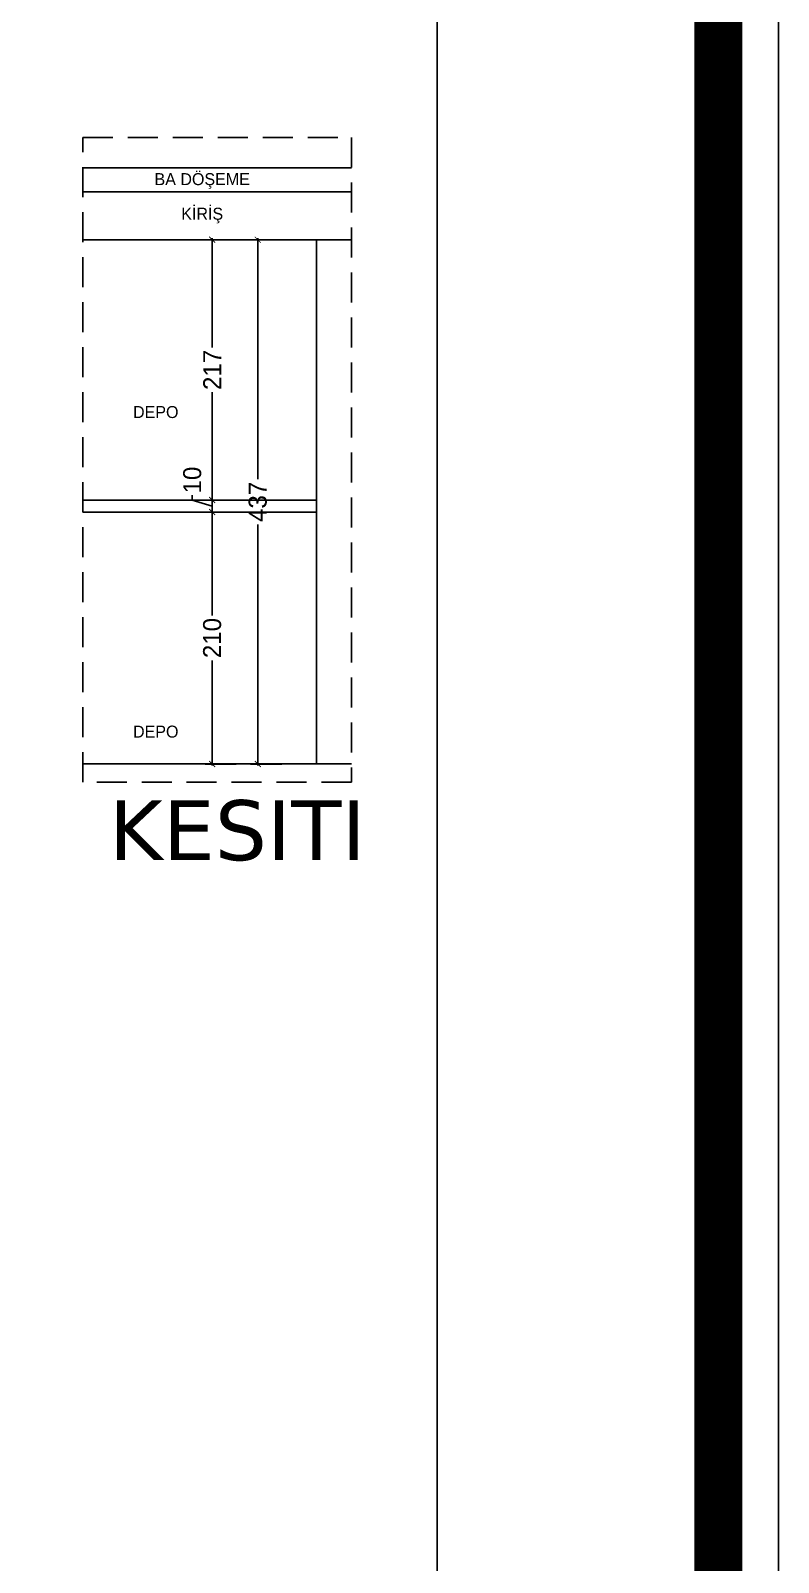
# Model space of a CAD drawing. Header units: millimetres. Extents: x -29311 to -3405, y 28913 to 42880.
# Drawn here: x -21980 to -21357, y 39933 to 41210 of the extents above; entities that cross this region are included whole.
import ezdxf

# ---------------------------------------------------------------- set-up
doc = ezdxf.new("R2010")
doc.units = ezdxf.units.MM
doc.linetypes.add('( Hidden )', pattern=[0.375, 0.25, -0.125])
doc.linetypes.add('HIDDEN2', pattern=[0.1875, 0.125, -0.0625])
for name, color, linetype in [('A-BA', 1, 'Continuous'), ('A-HIDDEN', 8, 'HIDDEN2'), ('A-TAVAN-ALCIPAN', 193, 'Continuous'), ('yazı1', 7, 'Continuous'), ('Yazılar', 253, 'Continuous')]:
    doc.layers.add(name, color=color, linetype=linetype)
doc.styles.add('HA_SMART', font='')
doc.styles.get("Standard").update_dxf_attribs({"font": 'arial.ttf'})
doc.styles.get('HA_SMART').set_extended_font_data('Sakkal Majalla')
doc.dimstyles.new('1-100HA', dxfattribs={"dimtxt": 15, "dimasz": 5, "dimexe": 6, "dimexo": 0, "dimgap": 2, "dimtad": 0, "dimdec": 1, "dimrnd": 0.5, "dimzin": 11, "dimtxsty": 'HA_SMART', "dimblk": 'ARCHTICK', "dimcen": 3, "dimdle": 1.25, "dimclrd": 256, "dimclrt": 7, "dimadec": 0, "dimazin": 0, "dimtfac": 1.25, "dimtdec": 1, "dimtofl": 0, "dimtmove": 1, "dimatfit": 3, "dimldrblk": 'ARCHTICK', "dimfxl": 20, "dimfxlon": 1, "dimtolj": 1, "dimtzin": 0, "dimarcsym": 0})

# ---------------------------------------------------------------- blocks, each defined once
blk = doc.blocks.new('ANTET')
at = {"color": 251, "const_width": 20, "elevation": 0}
blk.add_lwpolyline([(-18595.04, -50619.36), (-18595.04, -52600.11), (-14668.24, -52600.11), (-14668.24, -50619.36)], close=True, dxfattribs=at)
at = {"layer": 'Yazılar', "elevation": 0}
for points in [[(-18620.04, -50594.36), (-18620.04, -52625.11), (-14643.24, -52625.11), (-14643.24, -50594.36)], [(-18397.88, -50768.01), (-14785.5, -50768.01), (-14785.5, -52468.87), (-18397.88, -52468.87)]]:
    blk.add_lwpolyline(points, close=True, dxfattribs=at)
blk = doc.blocks.new('_ArchTick')
at = {"color": 0, "linetype": 'ByBlock', "const_width": 0.15}
blk.add_lwpolyline([(-0.5, -0.5), (0.5, 0.5)], dxfattribs=at)
blk = doc.blocks.new('*D502')
at = {"layer": 'A-TAVAN-ALCIPAN', "lineweight": -2, "transparency": 16777216}
for p, q in [((-12503, 41036.9), (-12503, 40945.7)), ((-12503, 40817.4), (-12503, 40908.6))]:
    blk.add_line(p, q, dxfattribs=at)
at = {"layer": 'A-TAVAN-ALCIPAN', "color": 0, "lineweight": -2, "transparency": 16777216}
for p, q in [((-12483.6, 41035.6), (-12509, 41035.6)), ((-12483.6, 40818.6), (-12509, 40818.6))]:
    blk.add_line(p, q, dxfattribs=at)
at = {"layer": 'DEFPOINTS', "color": 0, "transparency": 16777216}
for p in [(-12483.6, 41035.6), (-12503, 40818.6), (-12483.6, 40818.6)]:
    blk.add_point(p, dxfattribs=at)
at = {"layer": 'A-TAVAN-ALCIPAN', "lineweight": -2, "transparency": 16777216, "xscale": 5, "yscale": 5, "zscale": 5}
for p, rotation in [((-12503, 41035.6), 90), ((-12503, 40818.6), 270)]:
    blk.add_blockref('_ArchTick', p, dxfattribs=dict(at, rotation=rotation))
at = {"layer": 'A-TAVAN-ALCIPAN', "color": 7, "transparency": 16777216, "insert": (-12503, 40927.1), "char_height": 15, "attachment_point": 5, "rotation": 90, "style": 'HA_SMART'}
blk.add_mtext('\\A1;217', dxfattribs=at)
blk = doc.blocks.new('*D503')
at = {"layer": 'A-TAVAN-ALCIPAN', "color": 0, "lineweight": -2, "transparency": 16777216}
for p, q in [((-12483.6, 40808.6), (-12509, 40808.6)), ((-12483, 40598.6), (-12509, 40598.6))]:
    blk.add_line(p, q, dxfattribs=at)
at = {"layer": 'A-TAVAN-ALCIPAN', "lineweight": -2, "transparency": 16777216}
for p, q in [((-12503, 40809.9), (-12503, 40722.3)), ((-12503, 40597.4), (-12503, 40685))]:
    blk.add_line(p, q, dxfattribs=at)
at = {"layer": 'DEFPOINTS', "color": 0, "transparency": 16777216}
for p in [(-12483.6, 40808.6), (-12503, 40598.6), (-12454.5, 40598.6)]:
    blk.add_point(p, dxfattribs=at)
at = {"layer": 'A-TAVAN-ALCIPAN', "lineweight": -2, "transparency": 16777216, "xscale": 5, "yscale": 5, "zscale": 5}
for p, rotation in [((-12503, 40808.6), 90), ((-12503, 40598.6), 270)]:
    blk.add_blockref('_ArchTick', p, dxfattribs=dict(at, rotation=rotation))
at = {"layer": 'A-TAVAN-ALCIPAN', "color": 7, "transparency": 16777216, "insert": (-12503, 40703.6), "char_height": 15, "attachment_point": 5, "rotation": 90, "style": 'HA_SMART'}
blk.add_mtext('\\A1;210', dxfattribs=at)
blk = doc.blocks.new('*D504')
at = {"layer": 'A-TAVAN-ALCIPAN', "lineweight": -2, "transparency": 16777216}
for p, q in [((-12465, 41036.9), (-12465, 40836)), ((-12465, 40597.4), (-12465, 40798.3))]:
    blk.add_line(p, q, dxfattribs=at)
at = {"layer": 'A-TAVAN-ALCIPAN', "color": 0, "lineweight": -2, "transparency": 16777216}
for p, q in [((-12445, 41035.6), (-12471, 41035.6)), ((-12445, 40598.6), (-12471, 40598.6))]:
    blk.add_line(p, q, dxfattribs=at)
at = {"layer": 'DEFPOINTS', "color": 0, "transparency": 16777216}
for p in [(-12440, 41035.6), (-12465, 40598.6), (-12440, 40598.6)]:
    blk.add_point(p, dxfattribs=at)
at = {"layer": 'A-TAVAN-ALCIPAN', "lineweight": -2, "transparency": 16777216, "xscale": 5, "yscale": 5, "zscale": 5}
for p, rotation in [((-12465, 41035.6), 90), ((-12465, 40598.6), 270)]:
    blk.add_blockref('_ArchTick', p, dxfattribs=dict(at, rotation=rotation))
at = {"layer": 'A-TAVAN-ALCIPAN', "color": 7, "transparency": 16777216, "insert": (-12465, 40817.1), "char_height": 15, "attachment_point": 5, "rotation": 90, "style": 'HA_SMART'}
blk.add_mtext('\\A1;437', dxfattribs=at)
blk = doc.blocks.new('*D505')
at = {"layer": 'A-TAVAN-ALCIPAN', "lineweight": -2, "transparency": 16777216}
for p, q in [((-12519.6, 40818.6), (-12519.6, 40822.6)), ((-12503, 40807.4), (-12503, 40819.9)), ((-12503, 40813.6), (-12519.6, 40818.6))]:
    blk.add_line(p, q, dxfattribs=at)
at = {"layer": 'A-TAVAN-ALCIPAN', "color": 0, "lineweight": -2, "transparency": 16777216}
for p, q in [((-12496.3, 40818.6), (-12509, 40818.6)), ((-12483.6, 40808.6), (-12509, 40808.6))]:
    blk.add_line(p, q, dxfattribs=at)
at = {"layer": 'DEFPOINTS', "color": 0, "transparency": 16777216}
for p in [(-12503, 40818.6), (-12496.3, 40818.6), (-12483.6, 40808.6)]:
    blk.add_point(p, dxfattribs=at)
at = {"layer": 'A-TAVAN-ALCIPAN', "lineweight": -2, "transparency": 16777216, "xscale": 5, "yscale": 5, "zscale": 5}
for p, rotation in [((-12503, 40818.6), 90), ((-12503, 40808.6), 270)]:
    blk.add_blockref('_ArchTick', p, dxfattribs=dict(at, rotation=rotation))
at = {"layer": 'A-TAVAN-ALCIPAN', "color": 7, "transparency": 16777216, "insert": (-12519.6, 40835.3), "char_height": 15, "attachment_point": 5, "rotation": 90, "style": 'HA_SMART'}
blk.add_mtext('\\A1;10', dxfattribs=at)
blk = doc.blocks.new('MUTFAK K')
at = {"layer": 'A-BA'}
for points in [[(-12610.88, 41095.65), (-12386.8, 41095.65)], [(-12610.88, 41075.65), (-12386.8, 41075.65)], [(-12610.88, 41035.65), (-12386.8, 41035.65)], [(-12416.14, 40818.65), (-12610.88, 40818.65)], [(-12416.14, 40808.65), (-12610.88, 40808.65)], [(-12610.88, 40598.65), (-12386.8, 40598.65)]]:
    blk.add_lwpolyline(points, dxfattribs=at)
at = {"layer": 'A-HIDDEN', "linetype": '( Hidden )', "ltscale": 100}
blk.add_lwpolyline([(-12610.88, 41120.71), (-12386.8, 41120.71), (-12386.8, 40583.52), (-12610.88, 40583.52)], close=True, dxfattribs=at)
at = {"layer": 'A-TAVAN-ALCIPAN'}
blk.add_lwpolyline([(-12416.14, 41035.65), (-12416.14, 40598.65)], dxfattribs=at)
at = {"layer": 'A-TAVAN-ALCIPAN', "color": 7, "char_height": 10, "attachment_point": 5, "style": 'HA_SMART'}
for s, insert in [('\\A1;BA DÖŞEME', (-12511.35, 41084.59)), ('\\A1;KİRİŞ', (-12511.35, 41055.76)), ('\\A1;DEPO', (-12550.07, 40891.92)), ('\\A1;DEPO', (-12550.07, 40625.53))]:
    blk.add_mtext(s, dxfattribs=dict(at, insert=insert))
at = {"layer": 'yazı1', "insert": (-12589.18, 40568.45), "char_height": 50, "width": 1514.585, "attachment_point": 1}
blk.add_mtext('{\\fVerdana|b0|i0|c162|p34;KESITI}', dxfattribs=at)
at = {"layer": 'A-TAVAN-ALCIPAN'}
for base, p1, p2, picture, middle in [((-12503.04, 40818.65), (-12483.57, 41035.65), (-12483.57, 40818.65), '*D502', (-12503.04, 40927.15)), ((-12464.97, 40598.65), (-12440.04, 41035.65), (-12440.04, 40598.65), '*D504', (-12464.97, 40817.15)), ((-12503.04, 40818.65), (-12483.57, 40808.65), (-12496.31, 40818.65), '*D505', (-12519.63, 40824.62)), ((-12503.04, 40598.65), (-12483.57, 40808.65), (-12454.54, 40598.65), '*D503', (-12503.04, 40703.65))]:
    dim = blk.add_linear_dim(base=base, p1=p1, p2=p2, angle=90, dimstyle='1-100HA', dxfattribs=at)
    dim.commit()
    dim.dimension.update_dxf_attribs({"geometry": picture, "text_midpoint": middle})

msp = doc.modelspace()

# ---------------------------------------------------------------- block references
at = {"xscale": 2, "yscale": 2, "zscale": 2}
msp.add_blockref('ANTET', (7929.5, 143490.88, 0), dxfattribs=at)
msp.add_blockref('MUTFAK K', (-9326.04, 0))

doc.saveas('drawing.dxf')
